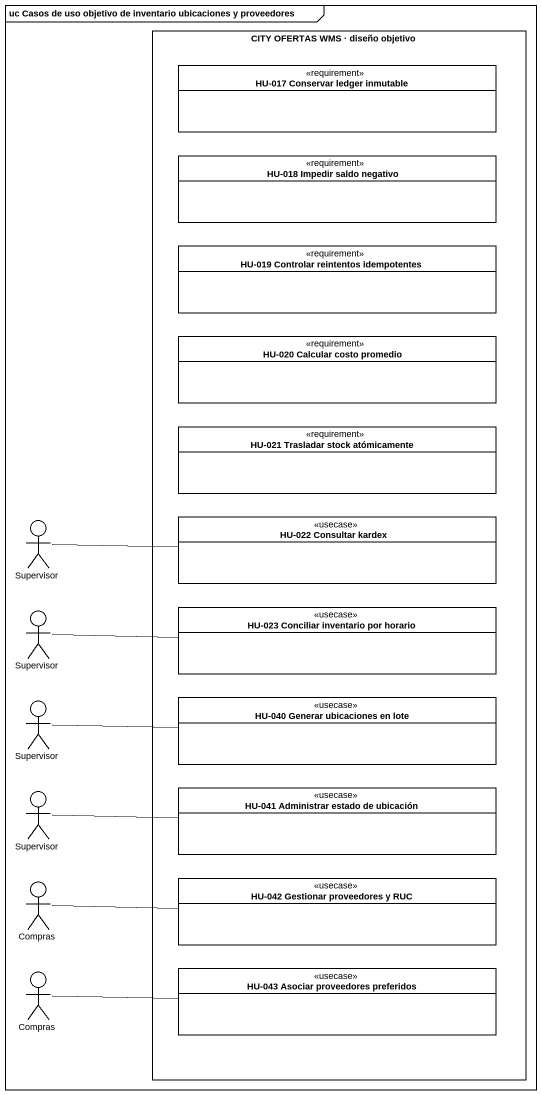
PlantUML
@startuml
mainframe uc Casos de uso objetivo de inventario ubicaciones y proveedores
allowmixing
hide circle
hide empty members
rectangle "CITY OFERTAS WMS · diseño objetivo" as CITY_OFERTAS_WMS_diseño {
  class "HU-017 Conservar ledger inmutable" as HU_017_Conservar_ledger <<requirement>>
  class "HU-018 Impedir saldo negativo" as HU_018_Impedir_saldo <<requirement>>
  class "HU-019 Controlar reintentos idempotentes" as HU_019_Controlar_reintentos <<requirement>>
  class "HU-020 Calcular costo promedio" as HU_020_Calcular_costo <<requirement>>
  class "HU-021 Trasladar stock atómicamente" as HU_021_Trasladar_stock <<requirement>>
  class "HU-022 Consultar kardex" as HU_022_Consultar_kardex <<usecase>>
  class "HU-023 Conciliar inventario por horario" as HU_023_Conciliar_inventario <<usecase>>
  class "HU-040 Generar ubicaciones en lote" as HU_040_Generar_ubicaciones <<usecase>>
  class "HU-041 Administrar estado de ubicación" as HU_041_Administrar_estado <<usecase>>
  class "HU-042 Gestionar proveedores y RUC" as HU_042_Gestionar <<usecase>>
  class "HU-043 Asociar proveedores preferidos" as HU_043_Asociar_proveedores <<usecase>>
}
actor Supervisor
actor "Supervisor" as Supervisor_2
actor "Supervisor" as Supervisor_3
actor "Supervisor" as Supervisor_4
actor Compras
actor "Compras" as Compras_2
Supervisor -right- HU_022_Consultar_kardex
Supervisor_2 -right- HU_023_Conciliar_inventario
Supervisor_3 -right- HU_040_Generar_ubicaciones
Supervisor_4 -right- HU_041_Administrar_estado
Compras -right- HU_042_Gestionar
Compras_2 -right- HU_043_Asociar_proveedores
@enduml
